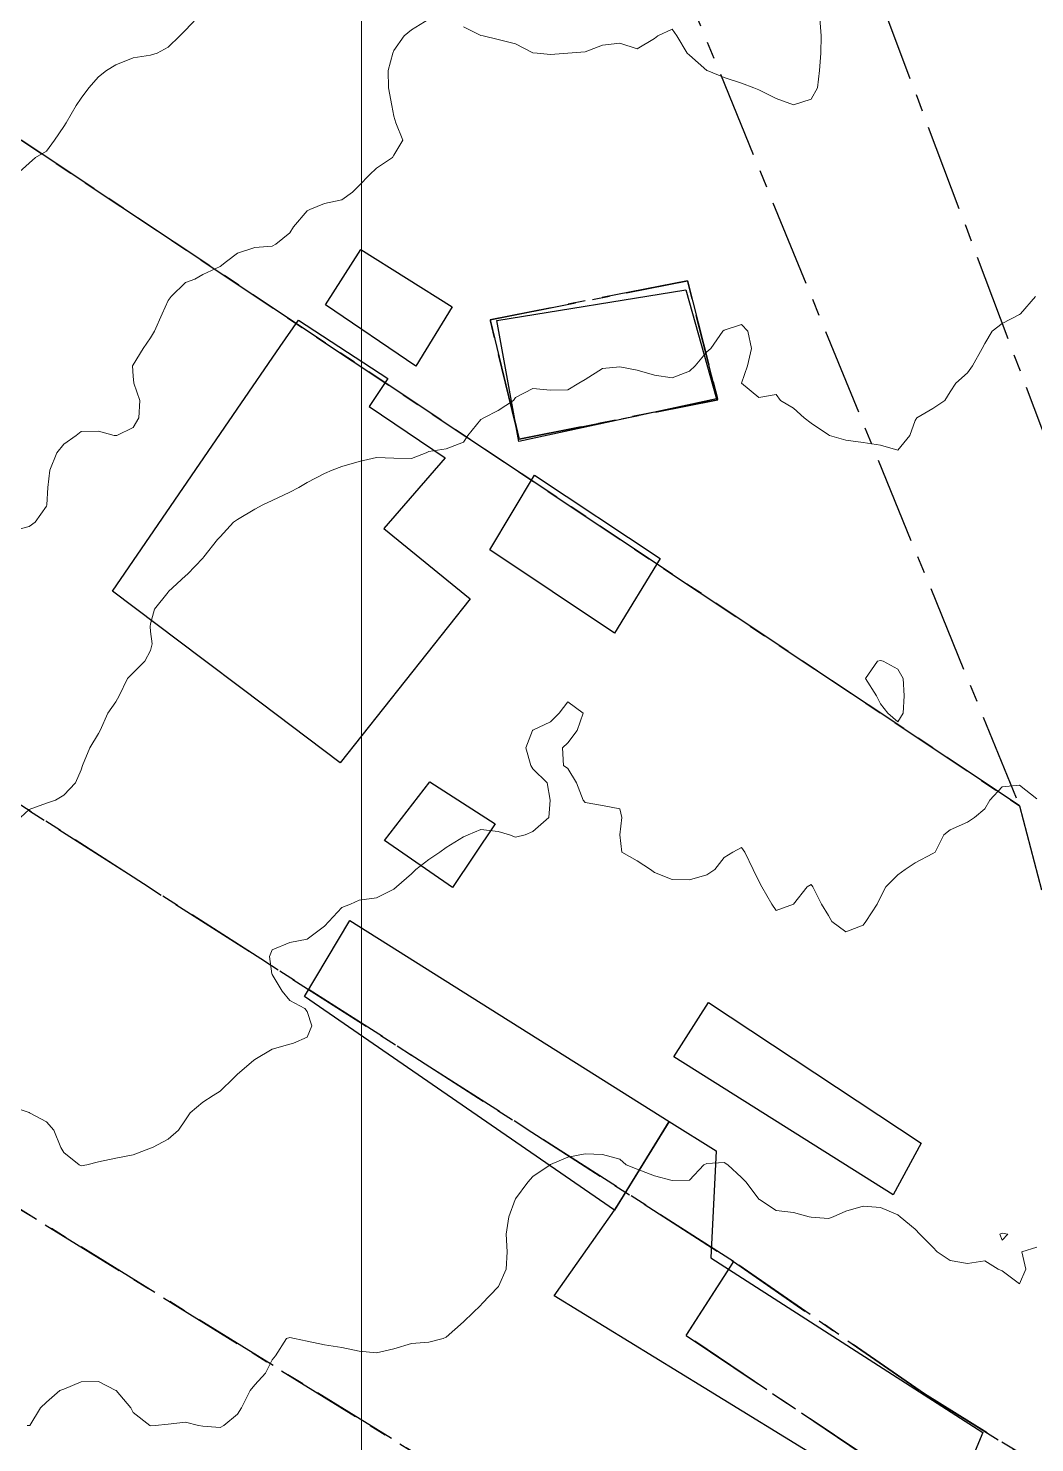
# Model space of a CAD drawing. Header units: centimetres. Extents: x 0 to 642158, y -847 to 649707.
# Drawn here: x 617457.23 to 617486.19, y 620195.25 to 620235.97 of the extents above; entities that cross this region are included whole.
import ezdxf

# ---------------------------------------------------------------- set-up
doc = ezdxf.new("R2010")
doc.units = ezdxf.units.CM
doc.header["$MEASUREMENT"] = 0
doc.linetypes.add('CENTERX2', pattern=[4, 2.5, -0.5, 0.5, -0.5])
doc.layers.add('MEV_grille', color=254, linetype='Continuous', lineweight=9)
doc.layers.add('WAL_topographie 0.5', color=253, linetype='Continuous', lineweight=20)
doc.layers.add('SPW_batiments', color=7, linetype='Continuous')
doc.layers.add('SPW_parcellaire cadastral', color=7, linetype='CENTERX2', lineweight=25, true_color=0xff0542)

# ---------------------------------------------------------------- blocks, each defined once
blk = doc.blocks.new('*U112')
at = {"layer": 'MEV_grille', "transparency": 33554687}
blk.add_lwpolyline([(0, 1825.476), (0, -1825.476)], dxfattribs=at)
blk = doc.blocks.new('*U113')
at = {"layer": 'MEV_grille', "color": 0, "linetype": 'ByBlock', "lineweight": -2, "transparency": 16777216}
blk.add_blockref('*U112', (2100, 0), dxfattribs=at)

msp = doc.modelspace()

# ---------------------------------------------------------------- linework, layer by layer
at = {"layer": 'SPW_batiments'}
for points in [[(617469.429, 620227.954), (617468.379, 620226.237), (617465.779, 620228.003), (617466.796, 620229.603), (617469.429, 620227.954)], [(617477.029, 620225.305), (617471.346, 620224.071), (617470.713, 620227.554), (617476.145, 620228.438), (617477.029, 620225.305)], [(617467.457, 620221.565), (617469.944, 620219.539), (617466.2, 620214.826), (617463.424, 620216.921), (617462.225, 620217.825), (617462.222, 620217.827), (617459.653, 620219.765), (617463.242, 620224.999), (617464.479, 620226.803), (617465, 620227.563), (617467.576, 620225.888), (617467.038, 620225.077), (617469.225, 620223.601), (617467.457, 620221.565)], [(617475.406, 620220.709), (617474.097, 620218.554), (617470.513, 620220.954), (617471.796, 620223.104), (617475.406, 620220.709)], [(617470.664, 620213.071), (617469.431, 620211.237), (617467.48, 620212.587), (617468.78, 620214.271), (617470.664, 620213.071)], [(617474.095, 620201.948), (617465.174, 620208.097), (617466.481, 620210.288), (617475.668, 620204.502), (617474.095, 620201.948)], [(617482.915, 620203.872), (617482.116, 620202.388), (617475.798, 620206.355), (617476.798, 620207.922), (617482.915, 620203.872)], [(617476.675, 620196.827), (617472.358, 620199.478), (617474.095, 620201.948), (617474.273, 620202.236), (617475.668, 620204.502), (617477.021, 620203.65), (617476.865, 620200.572), (617484.69, 620195.549), (617483.485, 620192.645), (617476.675, 620196.827)]]:
    msp.add_lwpolyline(points, dxfattribs=at)
at = {"layer": 'SPW_parcellaire cadastral'}
for points in [[(617422.264, 620255.938), (617394.382, 620310.321), (617388.083, 620323.22), (617458.111, 620272.172), (617456.24, 620269.434), (617460.908, 620266.101), (617462.09, 620267.668), (617460.938, 620270.103), (617463.522, 620267.972), (617485.747, 620213.588), (617422.264, 620255.938)], [(617497.379, 620205.569), (617492.458, 620208.308), (617471.86, 620263.108), (617525.713, 620224.393), (617522.229, 620215.275), (617517.43, 620217.042), (617507.624, 620220.654), (617508.142, 620222.061), (617504.013, 620223.582), (617499.123, 620210.304), (617497.379, 620205.569)], [(617422.264, 620255.938), (617485.747, 620213.588), (617491.611, 620191.308), (617483.013, 620196.657), (617477.521, 620200.466), (617437.901, 620225.854), (617422.264, 620255.938)], [(617477.065, 620225.273), (617476.193, 620228.701), (617470.517, 620227.578), (617471.352, 620224.144), (617477.065, 620225.273)], [(617477.065, 620225.273), (617471.352, 620224.144), (617470.517, 620227.578), (617476.193, 620228.701), (617477.065, 620225.273)], [(617491.867, 620188.41), (617491.495, 620180.646), (617447.506, 620207.836), (617437.901, 620225.854), (617477.521, 620200.466), (617476.154, 620198.338), (617481.797, 620194.543), (617491.867, 620188.41)], [(617458.142, 620188.627), (617447.506, 620207.836), (617491.495, 620180.646), (617492.229, 620172.734), (617497.335, 620165.167), (617458.142, 620188.627)], [(617477.521, 620200.466), (617483.013, 620196.657), (617491.611, 620191.308), (617491.867, 620188.41), (617481.797, 620194.543), (617476.154, 620198.338), (617477.521, 620200.466)]]:
    msp.add_lwpolyline(points, dxfattribs=at)
at = {"layer": 'WAL_topographie 0.5'}
for points in [[(617456.75, 620221.49), (617457.25, 620221.628), (617457.43, 620221.75), (617457.75, 620222.207), (617457.763, 620222.25), (617457.789, 620222.75), (617457.852, 620223.25), (617458.052, 620223.75), (617458.25, 620223.997), (617458.607, 620224.25), (617458.75, 620224.362), (617459.25, 620224.369), (617459.704, 620224.25), (617459.75, 620224.242), (617459.78, 620224.25), (617460.25, 620224.471), (617460.406, 620224.75), (617460.438, 620225.25), (617460.264, 620225.75), (617460.25, 620225.95), (617460.225, 620226.25), (617460.25, 620226.278), (617460.53, 620226.75), (617460.75, 620227.058), (617460.86, 620227.25), (617461.083, 620227.75), (617461.25, 620228.13), (617461.343, 620228.25), (617461.75, 620228.65), (617462.023, 620228.75), (617462.25, 620228.882), (617462.75, 620229.11), (617462.929, 620229.25), (617463.25, 620229.496), (617463.75, 620229.655), (617464.25, 620229.697), (617464.354, 620229.75), (617464.75, 620230.078), (617464.862, 620230.25), (617465.25, 620230.71), (617465.329, 620230.75), (617465.75, 620230.922), (617466.25, 620231.032), (617466.56, 620231.25), (617466.75, 620231.44), (617467.042, 620231.75), (617467.25, 620231.943), (617467.71, 620232.25), (617467.75, 620232.318), (617468.007, 620232.75), (617467.806, 620233.25), (617467.75, 620233.434), (617467.691, 620233.75), (617467.594, 620234.25), (617467.587, 620234.75), (617467.714, 620235.25), (617467.75, 620235.33), (617468.044, 620235.75), (617468.25, 620235.923), (617468.75, 620236.234)], [(617456.878, 620231.75), (617457.25, 620232.087), (617457.439, 620232.25), (617457.75, 620232.435), (617457.985, 620232.75), (617458.25, 620233.136), (617458.318, 620233.25), (617458.604, 620233.75), (617458.75, 620233.958), (617458.969, 620234.25), (617459.25, 620234.568), (617459.478, 620234.75), (617459.75, 620234.915), (617460.25, 620235.115), (617460.75, 620235.192), (617460.94, 620235.25), (617461.25, 620235.421), (617461.588, 620235.75), (617461.75, 620235.912), (617462.071, 620236.25)], [(617469.75, 620236.01), (617470.25, 620235.763), (617470.321, 620235.75), (617470.75, 620235.645), (617471.25, 620235.518), (617471.75, 620235.264), (617471.875, 620235.25), (617472.25, 620235.218), (617472.75, 620235.25), (617472.75, 620235.25), (617473.25, 620235.291), (617473.75, 620235.482), (617474.25, 620235.539), (617474.75, 620235.38), (617475.25, 620235.676), (617475.341, 620235.75), (617475.75, 620235.946), (617475.888, 620235.75), (617476.183, 620235.25), (617476.25, 620235.192), (617476.75, 620234.756), (617476.761, 620234.75), (617477.25, 620234.551), (617477.75, 620234.384), (617478.102, 620234.25), (617478.25, 620234.196), (617478.75, 620233.951), (617479.25, 620233.765), (617479.75, 620233.926), (617479.934, 620234.25), (617479.998, 620234.75), (617480.028, 620235.25), (617480.037, 620235.75), (617480.005, 620236.25)], [(617457.005, 620213.25), (617457.25, 620213.482), (617457.75, 620213.663), (617458.011, 620213.75), (617458.25, 620213.891), (617458.583, 620214.25), (617458.75, 620214.618), (617458.787, 620214.75), (617458.996, 620215.25), (617459.25, 620215.671), (617459.3, 620215.75), (617459.521, 620216.25), (617459.75, 620216.583), (617459.845, 620216.75), (617460.083, 620217.25), (617460.25, 620217.417), (617460.583, 620217.75), (617460.75, 620218.058), (617460.79, 620218.25), (617460.75, 620218.607), (617460.735, 620218.75), (617460.75, 620218.827), (617460.865, 620219.25), (617461.25, 620219.737), (617461.266, 620219.75), (617461.75, 620220.206), (617461.808, 620220.25), (617462.25, 620220.71), (617462.281, 620220.75), (617462.674, 620221.25), (617462.75, 620221.331), (617463.132, 620221.75), (617463.25, 620221.83), (617463.75, 620222.127), (617463.982, 620222.25), (617464.25, 620222.379), (617464.75, 620222.616), (617465.009, 620222.75), (617465.25, 620222.89), (617465.75, 620223.15), (617465.977, 620223.25), (617466.25, 620223.35), (617466.75, 620223.5), (617467.25, 620223.612), (617467.75, 620223.595), (617468.25, 620223.581), (617468.679, 620223.75), (617468.75, 620223.785), (617469.25, 620223.857), (617469.75, 620224.054), (617469.875, 620224.25), (617470.25, 620224.705), (617470.333, 620224.75), (617470.75, 620224.967), (617471.193, 620225.25), (617471.25, 620225.343), (617471.75, 620225.6), (617472.25, 620225.554), (617472.75, 620225.557), (617473.065, 620225.75), (617473.25, 620225.861), (617473.75, 620226.17), (617474.25, 620226.218), (617474.75, 620226.123), (617475.25, 620225.979), (617475.75, 620225.901), (617476.25, 620226.099), (617476.417, 620226.25), (617476.75, 620226.65), (617476.871, 620226.75), (617477.213, 620227.25), (617477.25, 620227.279), (617477.75, 620227.442), (617477.929, 620227.25), (617478.038, 620226.75), (617477.925, 620226.25), (617477.75, 620225.75), (617478.25, 620225.341), (617478.75, 620225.428), (617478.875, 620225.25), (617479.25, 620225.036), (617479.553, 620224.75), (617479.75, 620224.599), (617480.25, 620224.261), (617480.278, 620224.25), (617480.75, 620224.113), (617481.25, 620224.042), (617481.75, 620223.97), (617482.25, 620223.821), (617482.593, 620224.25), (617482.75, 620224.673), (617482.794, 620224.75), (617483.25, 620225.026), (617483.604, 620225.25), (617483.75, 620225.5), (617483.917, 620225.75), (617484.25, 620226.054), (617484.4, 620226.25), (617484.669, 620226.75), (617484.75, 620226.89), (617484.959, 620227.25), (617485.25, 620227.465), (617485.75, 620227.732), (617485.78, 620227.75), (617486.207, 620228.25)], [(617482.403, 620216.25), (617482.25, 620216), (617481.961, 620216.25), (617481.75, 620216.517), (617481.629, 620216.75), (617481.313, 620217.25), (617481.667, 620217.75), (617481.75, 620217.772), (617481.829, 620217.75), (617482.25, 620217.521), (617482.401, 620217.25), (617482.43, 620216.75), (617482.403, 620216.25)], [(617456.75, 620204.931), (617457.25, 620204.758), (617457.266, 620204.75), (617457.75, 620204.487), (617457.964, 620204.25), (617458.161, 620203.75), (617458.25, 620203.605), (617458.693, 620203.25), (617458.75, 620203.222), (617458.916, 620203.25), (617459.25, 620203.332), (617459.75, 620203.44), (617460.25, 620203.538), (617460.75, 620203.733), (617460.8, 620203.75), (617461.25, 620203.987), (617461.553, 620204.25), (617461.75, 620204.546), (617461.882, 620204.75), (617462.25, 620205.055), (617462.546, 620205.25), (617462.75, 620205.37), (617463.139, 620205.75), (617463.25, 620205.864), (617463.709, 620206.25), (617463.75, 620206.278), (617464.25, 620206.577), (617464.75, 620206.722), (617464.857, 620206.75), (617465.25, 620206.927), (617465.391, 620207.25), (617465.25, 620207.667), (617465.183, 620207.75), (617464.75, 620207.982), (617464.529, 620208.25), (617464.25, 620208.725), (617464.239, 620208.75), (617464.17, 620209.25), (617464.25, 620209.437), (617464.75, 620209.65), (617465.25, 620209.75), (617465.25, 620209.75), (617465.75, 620210.123), (617465.873, 620210.25), (617466.25, 620210.654), (617466.5, 620210.75), (617466.75, 620210.867), (617467.25, 620210.936), (617467.75, 620211.186), (617467.823, 620211.25), (617468.25, 620211.623), (617468.381, 620211.75), (617468.75, 620212.038), (617469.067, 620212.25), (617469.25, 620212.384), (617469.75, 620212.696), (617469.887, 620212.75), (617470.25, 620212.904), (617470.75, 620212.847), (617471.071, 620212.75), (617471.25, 620212.687), (617471.528, 620212.75), (617471.75, 620212.85), (617472.207, 620213.25), (617472.24, 620213.75), (617472.162, 620214.25), (617471.75, 620214.65), (617471.684, 620214.75), (617471.548, 620215.25), (617471.735, 620215.75), (617471.75, 620215.762), (617472.25, 620216.005), (617472.506, 620216.25), (617472.75, 620216.574), (617473.19, 620216.25), (617473.021, 620215.75), (617472.75, 620215.398), (617472.596, 620215.25), (617472.625, 620214.75), (617472.75, 620214.656), (617473, 620214.25), (617473.191, 620213.75), (617473.25, 620213.679), (617473.75, 620213.59), (617474.25, 620213.5), (617474.311, 620213.25), (617474.25, 620212.75), (617474.306, 620212.25), (617474.75, 620212), (617475.131, 620211.75), (617475.25, 620211.669), (617475.75, 620211.46), (617476.25, 620211.45), (617476.75, 620211.602), (617476.985, 620211.75), (617477.25, 620212.096), (617477.5, 620212.25), (617477.75, 620212.383), (617477.85, 620212.25), (617478.083, 620211.75), (617478.25, 620211.417), (617478.337, 620211.25), (617478.625, 620210.75), (617478.75, 620210.576), (617479.25, 620210.75), (617479.25, 620210.75), (617479.639, 620211.25), (617479.75, 620211.321), (617479.8, 620211.25), (617480.054, 620210.75), (617480.25, 620210.429), (617480.35, 620210.25), (617480.75, 620209.956), (617481.25, 620210.153), (617481.323, 620210.25), (617481.655, 620210.75), (617481.75, 620210.956), (617481.906, 620211.25), (617482.25, 620211.594), (617482.458, 620211.75), (617482.75, 620211.939), (617483.25, 620212.208), (617483.318, 620212.25), (617483.573, 620212.75), (617483.75, 620212.893), (617484.25, 620213.118), (617484.45, 620213.25), (617484.75, 620213.5), (617484.897, 620213.75), (617485.25, 620214.133), (617485.75, 620214.184), (617486.25, 620213.787)], [(617457.2, 620195.75), (617457.25, 620195.742), (617457.27, 620195.75), (617457.577, 620196.25), (617457.75, 620196.417), (617458.141, 620196.75), (617458.25, 620196.792), (617458.75, 620197), (617459.25, 620197.016), (617459.75, 620196.757), (617459.759, 620196.75), (617460.177, 620196.25), (617460.25, 620196.121), (617460.731, 620195.75), (617460.75, 620195.739), (617460.875, 620195.75), (617461.25, 620195.783), (617461.75, 620195.84), (617462.125, 620195.75), (617462.25, 620195.724), (617462.75, 620195.692), (617462.855, 620195.75), (617463.25, 620196.069), (617463.359, 620196.25), (617463.611, 620196.75), (617463.75, 620196.914), (617464.056, 620197.25), (617464.25, 620197.632), (617464.339, 620197.75), (617464.659, 620198.25), (617464.75, 620198.277), (617464.893, 620198.25), (617465.25, 620198.169), (617465.75, 620198.071), (617466.25, 620197.987), (617466.75, 620197.881), (617467.25, 620197.841), (617467.75, 620197.954), (617468.25, 620198.102), (617468.75, 620198.146), (617469.167, 620198.25), (617469.25, 620198.292), (617469.75, 620198.731), (617469.769, 620198.75), (617470.25, 620199.214), (617470.281, 620199.25), (617470.75, 620199.734), (617470.762, 620199.75), (617470.976, 620200.25), (617471.007, 620200.75), (617470.977, 620201.25), (617471.058, 620201.75), (617471.242, 620202.25), (617471.25, 620202.268), (617471.601, 620202.75), (617471.75, 620202.912), (617472.24, 620203.25), (617472.25, 620203.258), (617472.75, 620203.474), (617473.25, 620203.563), (617473.75, 620203.544), (617474.25, 620203.416), (617474.431, 620203.25), (617474.75, 620203.129), (617475.25, 620202.933), (617475.75, 620202.8), (617476.25, 620202.808), (617476.661, 620203.25), (617476.75, 620203.292), (617477.25, 620203.321), (617477.36, 620203.25), (617477.75, 620202.882), (617477.885, 620202.75), (617478.25, 620202.263), (617478.267, 620202.25), (617478.75, 620201.932), (617479.25, 620201.882), (617479.7, 620201.75), (617479.75, 620201.74), (617480.25, 620201.708), (617480.389, 620201.75), (617480.75, 620201.912), (617481.25, 620202.057), (617481.75, 620202.02), (617482.25, 620201.806), (617482.317, 620201.75), (617482.75, 620201.399), (617482.884, 620201.25), (617483.25, 620200.884), (617483.375, 620200.75), (617483.75, 620200.5), (617484.25, 620200.411), (617484.75, 620200.491), (617485.132, 620200.25), (617485.25, 620200.199), (617485.75, 620199.821), (617485.927, 620200.25), (617485.813, 620200.75), (617486.25, 620200.875)], [(617485.417, 620201.25), (617485.25, 620201.083), (617485.179, 620201.25), (617485.25, 620201.281), (617485.417, 620201.25)]]:
    msp.add_lwpolyline(points, dxfattribs=at)

# ---------------------------------------------------------------- block references
at = {"layer": 'MEV_grille', "transparency": 33554687}
msp.add_blockref('*U113', (615366.814, 620593.644), dxfattribs=at)

doc.saveas('drawing.dxf')
